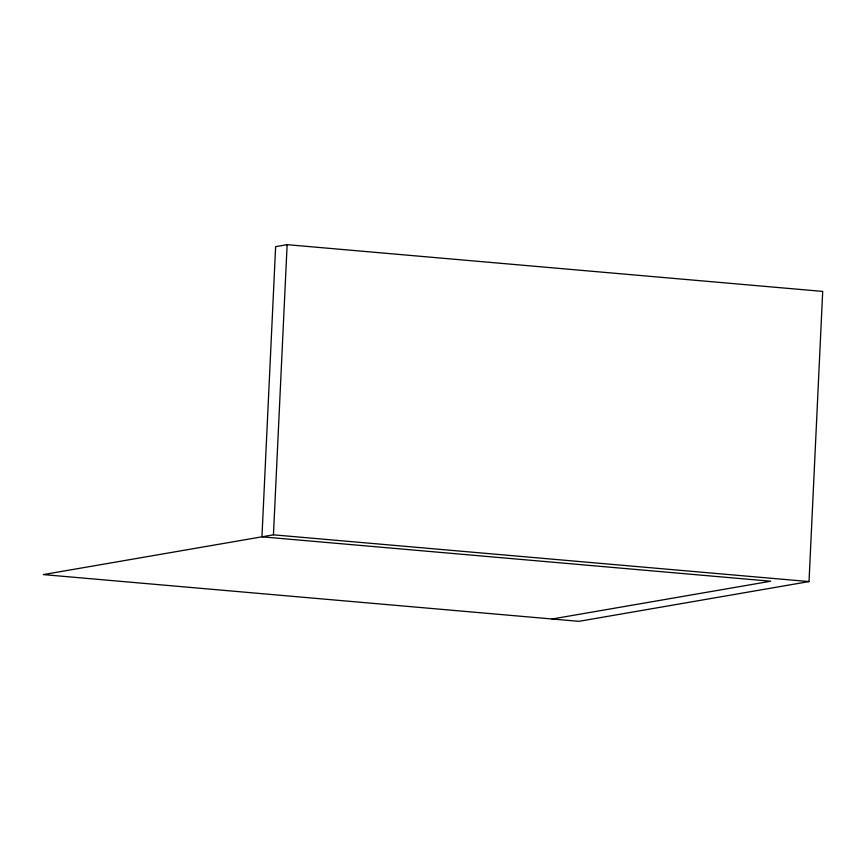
<?xml version="1.0" encoding="UTF-8"?>
<svg xmlns="http://www.w3.org/2000/svg" width="866" height="866" viewBox="0 0 866 866"><rect width="100%" height="100%" fill="white"/><g stroke="black" fill="none" stroke-linecap="round" stroke-linejoin="round"><path stroke-width="1.3" d="M273.45 534.831L287.133 244.667L822.7 291.409L809.017 581.573L578.867 621.333L43.3 574.591L273.45 534.831L809.017 581.573M287.133 244.667L275.626 246.658L261.943 536.823L770.729 581.227L552.097 618.995"/></g></svg>
